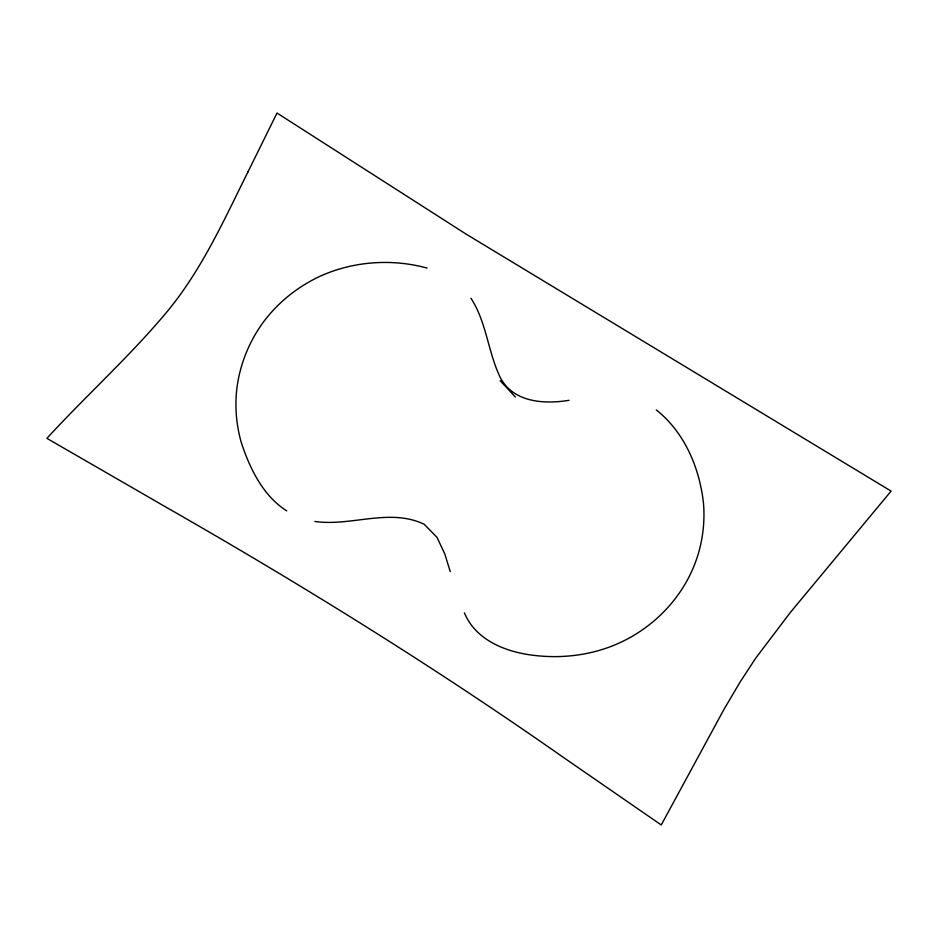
<?xml version="1.0" encoding="UTF-8"?>
<svg xmlns="http://www.w3.org/2000/svg" width="938" height="938" viewBox="0 0 938 938"><rect width="100%" height="100%" fill="white"/><g stroke="black" fill="none" stroke-linecap="round" stroke-linejoin="round"><path stroke-width="1.41" d="M569.073 400.303C542.574 404.641 510.002 402.144 498.441 373.5C487.807 348.995 485.72 320.866 470.958 298.249M314.875 521.481C351.246 526.664 389.399 507.739 424.152 524.225L437.085 537.451L444.846 554.1L450.24 571.605M427.13 268.069C392.506 258.642 354.67 261.045 321.757 275.502A152.097 145.906 5.6 0 0 264.035 321.23C249.438 340.811 239.987 363.979 236.904 388.215A148.931 142.869 5.6 0 0 241.265 442.419C249.801 468.496 262.933 495.686 286.735 510.905M656.283 409.929C684.623 432.348 699.736 468.285 703.512 503.577A149.822 143.725 5.6 0 1 701.624 539.854A146.387 140.43 5.6 0 1 681.164 590.342A152.097 145.906 5.6 0 1 626.561 639.446C598.538 654.114 566.189 659.133 534.894 655.474C506.93 652.449 475.894 640.677 464.404 612.854M500.153 380.652L515.372 396.997M247.913 171.994C224.499 219.105 202.631 267.834 169.286 309.012C131.531 354.904 87.011 394.605 46.9 438.351L164.666 506.368C301.532 584.515 435.572 667.704 564.617 758.256L661.243 824.959L723.948 709.421L740.211 681.856L755.758 658.089L790.218 612.62L891.1 491.102L466.104 234.113L277.015 113.041L247.913 171.994"/></g></svg>
